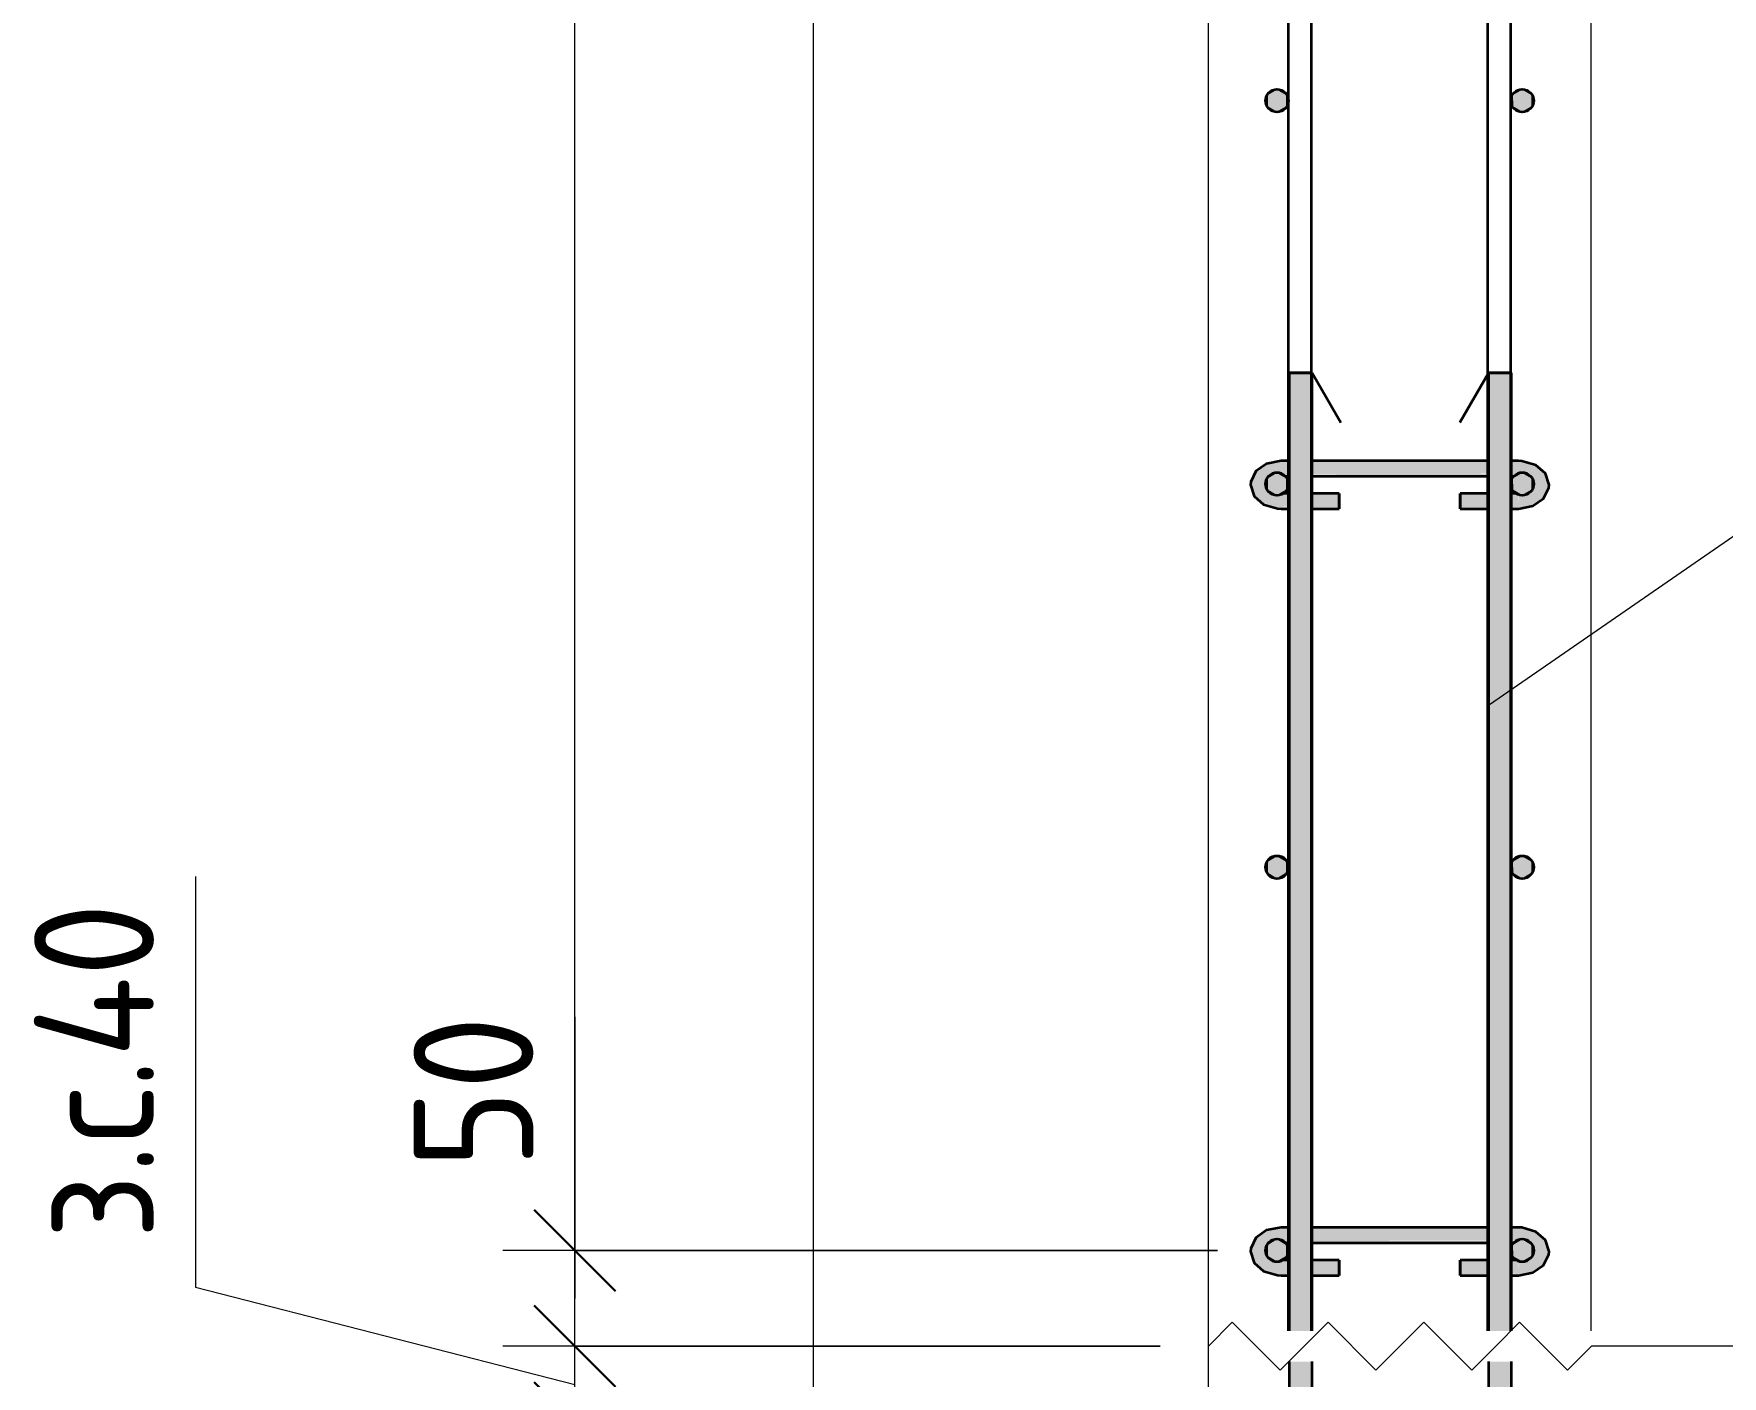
# Model space of a CAD drawing. Header units: millimetres. Extents: x -42469 to 17648, y -5898 to 81170.
# Drawn here: x 2598 to 3479, y -2966 to -2265 of the extents above; entities that cross this region are included whole.
import ezdxf

# ---------------------------------------------------------------- set-up
doc = ezdxf.new("R2010")
doc.units = ezdxf.units.MM
for name, color, linetype, lineweight in [('AA_Dim', 7, 'Continuous', 9), ('AA_Dim-25', 7, 'Continuous', 9), ('AA_Oformlenie', 7, 'Continuous', 9), ('AA_Vinoska', 7, 'Continuous', 9), ('AF_Stena_Опалубка', 253, 'Continuous', 18), ('KR_Armatura', 7, 'Continuous', 20), ('KR_Armatura_Tonkie', 7, 'Continuous', 20), ('KR_Fundament', 7, 'Continuous', 18)]:
    doc.layers.add(name, color=color, linetype=linetype, lineweight=lineweight)
doc.styles.add('ISOCPEUR_10', font='isocpeur.ttf', dxfattribs={"width": 0.9, "height": 62.5})
doc.dimstyles.new('00_Точн_3_знака__прозр__3', dxfattribs={"dimscale": 304.8, "dimtxt": 62.248823, "dimasz": 0.139436, "dimexe": 0.123031, "dimexo": 0.082021, "dimgap": 0.008202, "dimtad": 1, "dimdec": 3, "dimrnd": 0.001, "dimdsep": 46, "dimtxsty": 'ISOCPEUR_10', "dimblk1": 'OBLIQUE', "dimblk2": 'OBLIQUE', "dimsah": 1, "dimcen": 0.09, "dimdle": 0.123031, "dimazin": 0, "dimtfac": 1, "dimtdec": 4, "dimtix": 1, "dimtmove": 1, "dimatfit": 3, "dimfxl": 1, "dimtvp": 1, "dimtolj": 1, "dimtzin": 0, "dimlwd": 18, "dimlwe": 18, "dimarcsym": 2})
doc.dimstyles.new('00_Точн_3_знака__прозр__4', dxfattribs={"dimscale": 304.8, "dimtxt": 62.248823, "dimasz": 0.139436, "dimexe": 0.123031, "dimexo": 0.082021, "dimgap": 0.008202, "dimtad": 1, "dimdec": 3, "dimrnd": 0.001, "dimdsep": 46, "dimtxsty": 'ISOCPEUR_10', "dimblk1": 'OBLIQUE', "dimblk2": 'OBLIQUE', "dimsah": 1, "dimcen": 0.09, "dimdle": 0.123031, "dimazin": 0, "dimtfac": 1, "dimtdec": 4, "dimtix": 1, "dimtmove": 0, "dimatfit": 3, "dimfxl": 1, "dimtvp": 1, "dimtolj": 1, "dimtzin": 0, "dimlwd": 18, "dimlwe": 18, "dimarcsym": 2})

# ---------------------------------------------------------------- blocks, each defined once
blk = doc.blocks.new('261_Шпилька массив _НесАрм_РабПлоск_ - 8 А240-4153581-1-1 Армирование')
at = {"layer": 'KR_Armatura_Tonkie', "lineweight": 35}
for points in [[(34968.04, -2511.81), (34968.04, -2505.54), (34966.68, -2505.89), (34965.87, -2506), (34964.32, -2505.8), (34962.09, -2504.59), (34960.99, -2503.4), (34960.52, -2502.63), (34959.94, -2500.49), (34959.99, -2499.13), (34960.4, -2497.67), (34961.11, -2496.44), (34961.9, -2495.55), (34963.33, -2494.62), (34964.98, -2494.12), (34966.77, -2494.12), (34968.04, -2494.01), (34968.04, -2488.01), (34961.97, -2488.95), (34959.18, -2490.34), (34955.54, -2493.42), (34953.26, -2496.17), (34952.12, -2500.79), (34953.26, -2504.82), (34956.72, -2508.49), (34962.15, -2510.98), (34964.14, -2511.26)], [(35091.87, -2511.81), (35098, -2510.95), (35103.19, -2508.49), (35106.66, -2504.82), (35107.87, -2500.49), (35106.66, -2496.17), (35104.28, -2492.58), (35099.39, -2489.46), (35091.87, -2488.15), (35091.87, -2494.39), (35092.35, -2494.2), (35093.95, -2494.01), (35095.87, -2494.39), (35096.87, -2494.8), (35098.62, -2496.41), (35099.35, -2497.67), (35099.76, -2499.13), (35099.77, -2500.76), (35099.47, -2502.02), (35098.64, -2503.56), (35097.33, -2504.85), (35096.87, -2505.2), (35095.43, -2505.8), (35093.09, -2505.9), (35091.87, -2505.96), (35091.87, -2510.98)], [(34968.04, -2512.98), (34968.04, -2511.81), (34961.91, -2510.95), (34956.72, -2508.49), (34956.03, -2508.15), (34960.52, -2511.35), (34961.97, -2512.04), (34964.59, -2512.44)], [(35091.87, -2512.98), (35099.39, -2511.53), (35104.28, -2508.41), (35106.66, -2504.82), (35103.19, -2508.49), (35097.76, -2510.98), (35091.87, -2511.81), (35091.87, -2512.84)], [(34968.04, -2911.81), (34968.04, -2905.54), (34966.68, -2905.89), (34965.87, -2906), (34964.32, -2905.8), (34962.09, -2904.59), (34960.99, -2903.4), (34960.52, -2902.63), (34959.94, -2900.49), (34959.92, -2899.66), (34960.4, -2897.67), (34961.11, -2896.44), (34961.9, -2895.55), (34963.33, -2894.62), (34964.98, -2894.12), (34966.77, -2894.12), (34968.04, -2894.01), (34968.04, -2888.01), (34961.97, -2888.95), (34959.18, -2890.34), (34955.54, -2893.42), (34953.26, -2896.17), (34952.12, -2900.79), (34953.26, -2904.82), (34956.72, -2908.49), (34962.15, -2910.98), (34964.14, -2911.26)], [(35091.87, -2911.81), (35098, -2910.95), (35103.19, -2908.49), (35106.66, -2904.82), (35107.87, -2900.49), (35106.66, -2896.17), (35104.28, -2892.58), (35099.39, -2889.46), (35091.87, -2888.15), (35091.87, -2894.39), (35092.35, -2894.2), (35093.95, -2894.01), (35095.87, -2894.39), (35096.87, -2894.8), (35098.62, -2896.41), (35099.35, -2897.67), (35099.67, -2898.45), (35099.77, -2900.76), (35099.47, -2902.02), (35098.64, -2903.56), (35097.33, -2904.85), (35096.87, -2905.2), (35095.43, -2905.8), (35093.09, -2905.9), (35091.87, -2905.96), (35091.87, -2910.98)], [(34968.04, -2912.98), (34968.04, -2911.81), (34961.91, -2910.95), (34956.72, -2908.49), (34956.03, -2908.15), (34960.52, -2911.35), (34961.97, -2912.04), (34967.4, -2912.88)], [(35091.87, -2912.98), (35099.39, -2911.53), (35104.28, -2908.41), (35106.66, -2904.82), (35103.19, -2908.49), (35097.76, -2910.98), (35091.87, -2911.81), (35091.87, -2912.88)]]:
    blk.add_hatch(color=256, dxfattribs=at).paths.add_polyline_path(points)
h = blk.add_hatch(color=256, dxfattribs=at)
h.paths.add_polyline_path([(34970.12, -2494.84), (34972.27, -2494.8), (34972.27, -2488.01), (34968.04, -2488.15), (34968.04, -2494.46), (34969.41, -2494.84)])
h.paths.add_polyline_path([(34997.69, -2494.84), (35076.27, -2494.73), (35076.27, -2488.01), (34984.27, -2488.2), (34984.27, -2494.84)])
h.paths.add_polyline_path([(35088.27, -2494.84), (35091.13, -2494.7), (35091.87, -2494.2), (35091.87, -2488.01), (35088.27, -2488.15), (35088.27, -2494.81)])
h = blk.add_hatch(color=256, dxfattribs=at)
h.paths.add_polyline_path([(35043.27, -2496.01), (35076.27, -2495.82), (35076.27, -2494.84), (34984.27, -2494.92), (34984.27, -2496.01), (34997.69, -2496.01)])
h.paths.add_polyline_path([(35089.44, -2496.01), (35090.01, -2495.46), (35090.61, -2494.84), (35088.27, -2494.84), (35088.27, -2496.01), (35089.3, -2496.01)])
h.paths.add_polyline_path([(34972.27, -2496.01), (34972.27, -2494.84), (34968.92, -2494.84), (34970.31, -2496.01), (34971.87, -2496.01)])
h = blk.add_hatch(color=256, dxfattribs=at)
h.paths.add_polyline_path([(34968.04, -2511.81), (34972.27, -2511.69), (34972.27, -2504.98), (34968.87, -2505.2), (34968.04, -2505.8), (34968.04, -2510.98)])
h.paths.add_polyline_path([(34984.27, -2511.81), (34998.34, -2511.81), (34998.34, -2504.98), (34984.27, -2505.12), (34984.27, -2511.36)])
h = blk.add_hatch(color=256, dxfattribs=at)
h.paths.add_polyline_path([(34997.69, -2512.98), (34998.34, -2512.84), (34998.34, -2511.81), (34984.27, -2511.81), (34984.27, -2512.98)])
h.paths.add_polyline_path([(34968.04, -2512.98), (34972.27, -2512.79), (34972.27, -2511.81), (34968.04, -2511.81), (34968.04, -2512.84)])
h = blk.add_hatch(color=256, dxfattribs=at)
h.paths.add_polyline_path([(35076.27, -2511.81), (35076.27, -2504.98), (35061.57, -2505.12), (35061.57, -2511.81), (35075.87, -2511.81)])
h.paths.add_polyline_path([(35088.84, -2511.81), (35091.87, -2511.81), (35091.65, -2505.52), (35089.63, -2504.98), (35088.27, -2505.2), (35088.27, -2511.81)])
h = blk.add_hatch(color=256, dxfattribs=at)
h.paths.add_polyline_path([(35088.84, -2512.98), (35091.87, -2512.84), (35091.87, -2511.81), (35088.27, -2511.88), (35088.27, -2512.98)])
h.paths.add_polyline_path([(35066.05, -2512.98), (35076.27, -2512.84), (35076.27, -2511.81), (35061.57, -2511.81), (35061.57, -2512.98)])
h = blk.add_hatch(color=256, dxfattribs=at)
h.paths.add_polyline_path([(34972.27, -2894.84), (34972.27, -2888.01), (34968.04, -2888.15), (34968.04, -2894.46), (34969.41, -2894.84), (34971.87, -2894.84)])
h.paths.add_polyline_path([(34997.69, -2894.84), (35076.27, -2894.73), (35076.27, -2888.01), (34984.27, -2888.2), (34984.27, -2894.84)])
h.paths.add_polyline_path([(35088.27, -2894.84), (35091.13, -2894.7), (35091.87, -2894.2), (35091.87, -2888.01), (35088.27, -2888.15), (35088.27, -2894.81)])
h = blk.add_hatch(color=256, dxfattribs=at)
h.paths.add_polyline_path([(35089.44, -2896.01), (35090.01, -2895.46), (35090.61, -2894.84), (35088.27, -2894.84), (35088.27, -2896.01), (35089.3, -2896.01)])
h.paths.add_polyline_path([(34972.27, -2896.01), (34972.27, -2894.84), (34968.92, -2894.84), (34970.31, -2896.01), (34971.87, -2896.01)])
h.paths.add_polyline_path([(34984.27, -2896.01), (35076.27, -2895.82), (35076.27, -2894.84), (34984.27, -2894.92), (34984.27, -2895.89)])
h = blk.add_hatch(color=256, dxfattribs=at)
h.paths.add_polyline_path([(34984.27, -2911.81), (34998.34, -2911.81), (34998.34, -2904.98), (34984.27, -2905.12), (34984.27, -2911.36)])
h.paths.add_polyline_path([(34971.87, -2911.81), (34972.27, -2911.69), (34972.27, -2904.98), (34968.87, -2905.2), (34968.04, -2905.8), (34968.04, -2911.81)])
h = blk.add_hatch(color=256, dxfattribs=at)
h.paths.add_polyline_path([(35076.27, -2911.81), (35076.27, -2904.98), (35061.57, -2905.12), (35061.57, -2911.81), (35075.87, -2911.81)])
h.paths.add_polyline_path([(35088.84, -2911.81), (35091.87, -2911.81), (35091.65, -2905.52), (35089.63, -2904.98), (35088.27, -2905.2), (35088.27, -2911.81)])
h = blk.add_hatch(color=256, dxfattribs=at)
h.paths.add_polyline_path([(34997.69, -2912.98), (34998.34, -2912.84), (34998.34, -2911.81), (34984.27, -2911.81), (34984.27, -2912.98)])
h.paths.add_polyline_path([(34972.27, -2912.98), (34972.27, -2911.81), (34968.04, -2911.81), (34968.04, -2912.98), (34971.87, -2912.98)])
h = blk.add_hatch(color=256, dxfattribs=at)
h.paths.add_polyline_path([(35088.27, -2912.98), (35091.87, -2912.84), (35091.87, -2911.81), (35088.27, -2911.88), (35088.27, -2912.88)])
h.paths.add_polyline_path([(35066.05, -2912.98), (35076.27, -2912.84), (35076.27, -2911.81), (35061.57, -2911.81), (35061.57, -2912.98)])
for p, q in [((34971.87, -2488.01), (34968.04, -2488.01)), ((34972.27, -2488.01), (34971.87, -2488.01)), ((35075.87, -2488.01), (34984.26, -2488.01)), ((35076.27, -2488.01), (35075.87, -2488.01)), ((35091.87, -2488.01), (35088.26, -2488.01)), ((34970.31, -2496.01), (34971.87, -2496.01)), ((34971.87, -2496.01), (34972.27, -2496.01)), ((34984.25, -2496.01), (35075.87, -2496.01)), ((35075.87, -2496.01), (35076.27, -2496.01)), ((35088.25, -2496.01), (35089.49, -2496.01)), ((34971.87, -2504.98), (34969.16, -2504.98)), ((34972.27, -2504.98), (34971.87, -2504.98)), ((34998.34, -2504.98), (34984.25, -2504.98)), ((34998.34, -2504.98), (34998.34, -2511.81)), ((34998.34, -2506.15), (34998.34, -2505.12)), ((34998.34, -2512.84), (34998.34, -2506.15)), ((34998.34, -2511.81), (34998.34, -2512.98)), ((35075.87, -2504.98), (35061.57, -2504.98)), ((35061.57, -2511.81), (35061.57, -2504.98)), ((35061.57, -2505.12), (35061.57, -2506.15)), ((35061.57, -2506.15), (35061.57, -2512.84)), ((35061.57, -2512.98), (35061.57, -2511.81)), ((35076.27, -2504.98), (35075.87, -2504.98)), ((35090.59, -2504.98), (35088.25, -2504.98)), ((34968.04, -2512.98), (34971.87, -2512.98)), ((34971.87, -2512.98), (34972.27, -2512.98)), ((34984.25, -2512.98), (34998.34, -2512.98)), ((35061.57, -2512.98), (35075.87, -2512.98)), ((35075.87, -2512.98), (35076.27, -2512.98)), ((35088.25, -2512.98), (35091.87, -2512.98)), ((34971.87, -2888.01), (34968.04, -2888.01)), ((34972.27, -2888.01), (34971.87, -2888.01)), ((35075.87, -2888.01), (34984.27, -2888.01)), ((35076.27, -2888.01), (35075.87, -2888.01)), ((35091.87, -2888.01), (35088.27, -2888.01)), ((34970.31, -2896.01), (34971.87, -2896.01)), ((34971.87, -2896.01), (34972.27, -2896.01)), ((34984.27, -2896.01), (35075.87, -2896.01)), ((35075.87, -2896.01), (35076.27, -2896.01)), ((35088.27, -2896.01), (35089.49, -2896.01)), ((34971.87, -2904.98), (34969.16, -2904.98)), ((34972.27, -2904.98), (34971.87, -2904.98)), ((34998.34, -2904.98), (34984.27, -2904.98)), ((34998.34, -2904.98), (34998.34, -2911.81)), ((34998.34, -2906.15), (34998.34, -2905.12)), ((34998.34, -2912.84), (34998.34, -2906.15)), ((35075.87, -2904.98), (35061.57, -2904.98)), ((35061.57, -2911.81), (35061.57, -2904.98)), ((35061.57, -2905.12), (35061.57, -2906.15)), ((35061.57, -2906.15), (35061.57, -2912.84)), ((35076.27, -2904.98), (35075.87, -2904.98)), ((35090.59, -2904.98), (35088.27, -2904.98)), ((34968.04, -2912.98), (34971.87, -2912.98)), ((34971.87, -2912.98), (34972.27, -2912.98)), ((34984.27, -2912.98), (34998.34, -2912.98)), ((34998.34, -2911.81), (34998.34, -2912.98)), ((35061.57, -2912.98), (35061.57, -2911.81)), ((35061.57, -2912.98), (35075.87, -2912.98)), ((35075.87, -2912.98), (35076.27, -2912.98)), ((35088.27, -2912.98), (35091.87, -2912.98))]:
    blk.add_line(p, q, dxfattribs=at)
at = {"layer": 'KR_Armatura_Tonkie', "lineweight": 35, "flags": 128}
for points in [[(34968.04, -2488.01), (34960.46, -2489.47), (34954.85, -2493.37), (34952.16, -2498.93), (34952.04, -2500.49)], [(35107.87, -2500.49), (35106.02, -2494.61), (35101.01, -2490.21), (35093.74, -2488.09), (35091.87, -2488.01)], [(34952.04, -2500.49), (34953.89, -2506.38), (34958.9, -2510.78), (34966.17, -2512.9), (34968.04, -2512.98)], [(35091.87, -2512.98), (35099.46, -2511.52), (35105.06, -2507.62), (35107.75, -2502.06), (35107.87, -2500.49)], [(34968.04, -2888.01), (34960.46, -2889.47), (34954.85, -2893.37), (34952.16, -2898.93), (34952.04, -2900.49)], [(35107.87, -2900.49), (35106.02, -2894.61), (35101.01, -2890.21), (35093.74, -2888.09), (35091.87, -2888.01)], [(34952.04, -2900.49), (34953.89, -2906.38), (34958.9, -2910.78), (34966.17, -2912.9), (34968.04, -2912.98)], [(35091.87, -2912.98), (35099.46, -2911.52), (35105.06, -2907.62), (35107.75, -2902.06), (35107.87, -2900.49)]]:
    blk.add_lwpolyline(points, dxfattribs=at)
blk = doc.blocks.new('350_Стержень П торец СК-СГ _НесАрм_РабПлоск_ - 350_Стержень П торец СК-СГ _НесАрм_РабПлоск_-4142405-1-1 Армирование')
at = {"layer": 'KR_Armatura_Tonkie', "lineweight": 35}
for points in [[(36965.87, -1106), (36967.43, -1105.8), (36968.87, -1105.2), (36970.12, -1104.24), (36971.07, -1103), (36971.67, -1101.55), (36971.87, -1100), (36971.67, -1098.45), (36971.07, -1097), (36970.12, -1095.76), (36968.87, -1094.8), (36967.43, -1094.2), (36965.87, -1094), (36964.32, -1094.2), (36962.87, -1094.8), (36961.63, -1095.76), (36960.68, -1097), (36960.08, -1098.45), (36959.87, -1100), (36960.08, -1101.55), (36960.68, -1103), (36961.63, -1104.24), (36962.87, -1105.2), (36964.32, -1105.8)], [(37093.87, -1106), (37095.43, -1105.8), (37096.87, -1105.2), (37098.12, -1104.24), (37099.07, -1103), (37099.67, -1101.55), (37099.87, -1100), (37099.67, -1098.45), (37099.07, -1097), (37098.12, -1095.76), (37096.87, -1094.8), (37095.43, -1094.2), (37093.87, -1094), (37092.32, -1094.2), (37090.87, -1094.8), (37089.63, -1095.76), (37088.68, -1097), (37088.08, -1098.45), (37087.87, -1100), (37088.08, -1101.55), (37088.68, -1103), (37089.63, -1104.24), (37090.87, -1105.2), (37092.32, -1105.8)]]:
    blk.add_hatch(color=256, dxfattribs=at).paths.add_polyline_path(points)
at = {"layer": 'AA_Oformlenie'}
for centre, start, end in [((36965.87, -1100), 90, 270), ((36965.87, -1100), 270, 90), ((37093.87, -1100), 90, 270), ((37093.87, -1100), 270, 90)]:
    blk.add_arc(centre, 6, start, end, dxfattribs=at)
at = {"layer": 'KR_Armatura_Tonkie', "lineweight": 35}
for centre in [(36965.87, -1100), (37093.87, -1100)]:
    blk.add_circle(centre, 6, dxfattribs=at)
blk = doc.blocks.new('350_Стержень П торец СК-СГ _НесАрм_РабПлоск_ - 350_Стержень П торец СК-СГ _НесАрм_РабПлоск_-V13-1-1 Армирование')
at = {"layer": 'KR_Armatura_Tonkie', "lineweight": 35}
for points in [[(36965.87, -2506), (36967.43, -2505.8), (36968.87, -2505.2), (36970.12, -2504.24), (36971.07, -2503), (36971.67, -2501.55), (36971.76, -2499.13), (36971.67, -2498.45), (36971.07, -2497), (36970.12, -2495.76), (36968.87, -2494.8), (36967.43, -2494.2), (36965.87, -2494), (36964.32, -2494.2), (36962.87, -2494.8), (36961.63, -2495.76), (36960.68, -2497), (36959.99, -2499.13), (36959.87, -2500), (36960.08, -2501.55), (36960.68, -2503), (36961.63, -2504.24), (36962.87, -2505.2), (36964.32, -2505.8)], [(37093.87, -2506), (37095.43, -2505.8), (37096.87, -2505.2), (37098.12, -2504.24), (37099.07, -2503), (37099.67, -2501.55), (37099.76, -2499.13), (37099.67, -2498.45), (37099.07, -2497), (37098.12, -2495.76), (37096.87, -2494.8), (37095.43, -2494.2), (37093.87, -2494), (37092.32, -2494.2), (37090.87, -2494.8), (37089.63, -2495.76), (37088.68, -2497), (37087.99, -2499.13), (37087.87, -2500), (37088.08, -2501.55), (37088.68, -2503), (37089.63, -2504.24), (37090.87, -2505.2), (37092.32, -2505.8)]]:
    blk.add_hatch(color=256, dxfattribs=at).paths.add_polyline_path(points)
at = {"layer": 'AA_Oformlenie'}
for centre, start, end in [((36965.87, -2500), 90, 270), ((36965.87, -2500), 270, 90), ((37093.87, -2500), 90, 270), ((37093.87, -2500), 270, 90)]:
    blk.add_arc(centre, 6, start, end, dxfattribs=at)
at = {"layer": 'KR_Armatura_Tonkie', "lineweight": 35}
for centre in [(36965.87, -2500), (37093.87, -2500)]:
    blk.add_circle(centre, 6, dxfattribs=at)
blk = doc.blocks.new('265_Выпуск П одной длины _НесАрм_РабПлоск_ - В1 _d12_ t250-V18-1-1 Армирование')
at = {"layer": 'KR_Armatura_Tonkie', "lineweight": 35}
for p, q in [((34972.27, -2442), (34972.27, -2488.01)), ((34983.92, -2442), (34972.47, -2442)), ((34972.47, -2442), (34983.92, -2442)), ((34984.27, -2488.03), (34984.27, -2442)), ((34984.27, -2442), (34999.27, -2467.98)), ((35075.87, -2442.69), (35061.27, -2467.98)), ((35076.27, -2442), (35075.87, -2442.69)), ((35076.27, -2442), (35076.27, -2488.01)), ((35076.47, -2442), (35087.92, -2442)), ((35087.92, -2442), (35076.47, -2442)), ((35088.27, -2488.01), (35088.27, -2442)), ((34972.27, -2496.01), (34972.27, -2504.98)), ((34984.27, -2504.98), (34984.27, -2496.01)), ((35076.27, -2495.99), (35076.27, -2504.98)), ((35088.27, -2497.99), (35088.27, -2496.01)), ((35088.27, -2505), (35088.27, -2502.01)), ((34972.27, -2512.96), (34972.27, -2888.01)), ((34984.27, -2888.03), (34984.27, -2512.98)), ((35076.27, -2512.98), (35076.27, -2888.01)), ((35088.27, -2697.99), (35088.27, -2512.98)), ((35088.27, -2888.01), (35088.27, -2702.01)), ((34972.27, -2896.01), (34972.27, -2904.98)), ((34984.27, -2904.98), (34984.27, -2896.01)), ((35076.27, -2895.99), (35076.27, -2904.98)), ((35088.27, -2897.99), (35088.27, -2896.01)), ((35088.27, -2905), (35088.27, -2902.01)), ((34972.27, -2912.96), (34972.27, -2942)), ((34984.27, -2942), (34984.27, -2912.98)), ((35076.27, -2912.98), (35076.27, -2942)), ((35088.27, -2942), (35088.27, -2912.98)), ((34972.27, -2958), (34972.27, -3002)), ((34984.27, -3002), (34984.27, -2958)), ((35076.27, -2958), (35076.27, -3002)), ((35088.27, -3002), (35088.27, -2958)), ((34972.27, -3002), (34972.27, -3014)), ((34984.27, -3012.69), (34984.27, -3002)), ((34972.27, -3014), (34972.27, -3030.8)), ((35076.27, -3014), (35076.27, -3168)), ((35088.27, -3168), (35088.27, -3014)), ((34984.27, -3168), (34984.27, -3032.92)), ((35076.27, -3168), (35074.52, -3177.51)), ((34987.24, -3180.46), (34984.93, -3172.99)), ((35073.48, -3180.03), (35069.55, -3186.52)), ((34993.91, -3189.87), (34988, -3182.3)), ((35068.14, -3188.36), (35060.57, -3194.27)), ((35002.24, -3195.21), (34995.75, -3191.28)), ((35014.27, -3198), (35004.76, -3196.25)), ((35046.27, -3198), (35014.27, -3198)), ((35058.73, -3195.03), (35051.26, -3197.34)), ((35012.74, -3209.97), (35014.27, -3210)), ((35014.27, -3210), (35046.27, -3210))]:
    blk.add_line(p, q, dxfattribs=at)
at = {"layer": 'KR_Armatura_Tonkie', "lineweight": 35, "flags": 128}
for points in [[(35087.69, -3172.39), (35088.24, -3169.53), (35088.27, -3168)], [(35084.41, -3184.74), (35085.82, -3182.14), (35086.11, -3180.63)], [(35077.96, -3195.1), (35079.7, -3193.42), (35080.79, -3191.41)]]:
    blk.add_lwpolyline(points, dxfattribs=at)
blk = doc.blocks.new('265_Выпуск П одной длины _НесАрм_РабПлоск_ - В1 _d12_ t250-V19-1-1 Армирование')
at = {"layer": 'KR_Armatura_Tonkie', "lineweight": 35}
h = blk.add_hatch(color=256, dxfattribs=at)
h.paths.add_polyline_path([(34974.03, -3168), (34984.27, -3168), (34984.07, -2958), (34972.27, -2958), (34972.47, -3168), (34973.07, -3168)])
h.paths.add_polyline_path([(34972.27, -2942), (34984.27, -2942), (34984.07, -2442), (34972.27, -2442), (34972.27, -2927.66)])
h = blk.add_hatch(color=256, dxfattribs=at)
h.paths.add_polyline_path([(35082.27, -3168), (35088.27, -3168), (35088.07, -2958), (35076.27, -2958), (35076.47, -3168), (35080.72, -3168)])
h.paths.add_polyline_path([(35081.2, -2942), (35088.27, -2942), (35088.07, -2901.45), (35087.87, -2900), (35088.27, -2894.8), (35088.07, -2701.45), (35087.87, -2700), (35088.27, -2694.8), (35088.02, -2501.08), (35088.02, -2498.9), (35088.27, -2494.8), (35088.07, -2442), (35076.27, -2442), (35076.47, -2942), (35080.72, -2942)])
for points in [[(35014.27, -3210), (35014.27, -3198), (35006.51, -3196.98), (34998.83, -3193.64), (34993.06, -3189.21), (34988.16, -3182.7), (34985.28, -3175.66), (34984.07, -3168), (34972.27, -3168), (34973.7, -3178.87), (34977.9, -3189), (34984.96, -3198), (34993.27, -3204.37), (35003.4, -3208.57), (35009.29, -3209.34)], [(35046.27, -3210), (35057.5, -3208.42), (35067.54, -3204.17), (35075.97, -3197.7), (35082.64, -3189), (35086.84, -3178.87), (35088.07, -3168), (35076.27, -3168), (35075.25, -3175.76), (35072.12, -3183.16), (35067.48, -3189.21), (35060.97, -3194.11), (35053.93, -3196.99), (35046.27, -3198.2), (35046.27, -3209.8)], [(35043.27, -3210), (35046.27, -3209.8), (35046.27, -3198), (35014.27, -3198.2), (35014.27, -3210), (35020.48, -3210)]]:
    blk.add_hatch(color=256, dxfattribs=at).paths.add_polyline_path(points)
for p, q in [((34972.27, -2442), (34972.27, -2942)), ((34972.27, -2442), (34983.92, -2442)), ((34983.92, -2442), (34972.47, -2442)), ((34984.07, -2442), (34984.27, -2442)), ((34984.27, -2942), (34984.27, -2442)), ((34984.27, -2442), (34999.27, -2467.98)), ((35075.87, -2442.69), (35061.27, -2467.98)), ((35076.27, -2442), (35075.87, -2442.69)), ((35076.27, -2442), (35076.27, -2942)), ((35076.27, -2442), (35087.92, -2442)), ((35087.92, -2442), (35076.47, -2442)), ((35088.07, -2442), (35088.27, -2442)), ((35088.27, -2497.99), (35088.27, -2442)), ((35088.27, -2697.99), (35088.27, -2502.01)), ((35088.27, -2897.99), (35088.27, -2702.01)), ((35088.27, -2942), (35088.27, -2902.01)), ((34972.27, -2958), (34972.27, -3002)), ((34984.27, -3002), (34984.27, -2958)), ((35076.27, -2958), (35076.27, -3002)), ((35088.27, -3002), (35088.27, -2958)), ((34972.27, -3002), (34972.27, -3014)), ((34984.27, -3014), (34984.27, -3002)), ((35076.27, -3002), (35076.27, -3014)), ((35088.27, -3014), (35088.27, -3002)), ((34972.27, -3014), (34972.27, -3168)), ((34984.27, -3168), (34984.27, -3014)), ((35076.27, -3014), (35076.27, -3168)), ((35088.27, -3168), (35088.27, -3014)), ((35046.27, -3198), (35014.27, -3198)), ((35014.27, -3210), (35046.27, -3210))]:
    blk.add_line(p, q, dxfattribs=at)
at = {"layer": 'KR_Armatura_Tonkie', "lineweight": 35, "flags": 128}
for points in [[(34972.27, -3168), (34974.23, -3180.69), (34979.94, -3192.19), (34985.54, -3198)], [(35014.27, -3198), (35003.61, -3196.04), (34994.35, -3190.43), (34987.68, -3181.89), (34984.48, -3171.54), (34984.27, -3168)], [(35076.27, -3168), (35074.31, -3178.66), (35068.7, -3187.92), (35060.16, -3194.59), (35049.81, -3197.79), (35046.27, -3198)], [(35074.95, -3198), (35079.7, -3193.42), (35085.82, -3182.14), (35088.24, -3169.53), (35088.27, -3168)], [(34985.54, -3198), (34988.85, -3201.43), (35000.13, -3207.55), (35012.74, -3209.97), (35014.27, -3210)], [(35046.27, -3210), (35058.96, -3208.04), (35070.46, -3202.33), (35074.95, -3198)]]:
    blk.add_lwpolyline(points, dxfattribs=at)
blk = doc.blocks.new('011_Прямоугольник обрыва _ЭлУзла_ - 011_Прямоугольник обрыва _ЭлУзла_-4144281-1-1 Армирование')
at = {"layer": 'AA_Oformlenie'}
blk.add_line((34723.92, -3423.65), (34723.92, -1620.24), dxfattribs=at)
blk = doc.blocks.new('Последовательность узлов - 3мм масшт20 маскировка-V21-1-1 Армирование')
at = {"layer": 'AA_Oformlenie'}
for p, q in [((36929.87, 3050), (36942.37, 3062.5)), ((36967.37, 3037.5), (36942.37, 3062.5)), ((36979.87, 3050), (36992.37, 3062.5)), ((37017.37, 3037.5), (36992.37, 3062.5)), ((37029.87, 3050), (37042.37, 3062.5)), ((37067.37, 3037.5), (37042.37, 3062.5)), ((37079.87, 3050), (37092.37, 3062.5)), ((37117.37, 3037.5), (37092.37, 3062.5)), ((36979.87, 3050), (36967.37, 3037.5)), ((37029.87, 3050), (37017.37, 3037.5)), ((37079.87, 3050), (37067.37, 3037.5)), ((37129.87, 3050), (37117.37, 3037.5))]:
    blk.add_line(p, q, dxfattribs=at)
blk = doc.blocks.new('DIMBLOCK65-1-1 Армирование')
at = {"layer": 'AA_Dim-25', "lineweight": 18}
for p, q in [((2682.3, -2704.94), (2682.3, -2919.08)), ((2880.34, -2990), (2880.34, -2912.5)), ((2682.3, -2919.08), (2880.34, -2970)), ((3185.9, -2950), (2842.84, -2950)), ((2880.34, -2950), (3185.9, -2950)), ((3255.9, -2990), (2842.84, -2990)), ((2880.34, -2990), (3255.9, -2990))]:
    blk.add_line(p, q, dxfattribs=at)
at = {"layer": 'AA_Dim-25', "lineweight": 30}
for p, q in [((2880.34, -2950), (2859.09, -2928.75)), ((2880.34, -2950), (2901.59, -2971.25)), ((2880.34, -2990), (2859.09, -2968.75)), ((2880.34, -2990), (2901.59, -3011.25))]:
    blk.add_line(p, q, dxfattribs=at)
at = {"layer": 'AA_Dim-25', "color": 0, "lineweight": 18, "insert": (2598.15, -2894.08), "char_height": 62.5, "width": 226.9688, "attachment_point": 1, "rotation": 90, "line_spacing_factor": 1.149209, "style": 'ISOCPEUR_10'}
blk.add_mtext('з.с.40', dxfattribs=at)
blk = doc.blocks.new('_Oblique')
at = {"color": 0, "linetype": 'ByBlock', "lineweight": -2}
blk.add_line((-0.5, -0.5), (0.5, 0.5), dxfattribs=at)
blk = doc.blocks.new('DIMBLOCK66-1-1 Армирование')
at = {"layer": 'AA_Dim-25', "lineweight": 18}
for p, q in [((2880.34, -2778.06), (2880.34, -2882.07)), ((2880.34, -2882.07), (2880.34, -2925)), ((3215.9, -2900), (2842.84, -2900)), ((2880.34, -2987.5), (2880.34, -2900)), ((2880.34, -2900), (3215.9, -2900)), ((3185.9, -2950), (2842.84, -2950)), ((2880.34, -2950), (3185.9, -2950))]:
    blk.add_line(p, q, dxfattribs=at)
at = {"layer": 'AA_Dim-25', "lineweight": 30}
for p, q in [((2880.34, -2900), (2859.09, -2878.75)), ((2880.34, -2900), (2901.59, -2921.25)), ((2880.34, -2950), (2859.09, -2928.75)), ((2880.34, -2950), (2901.59, -2971.25))]:
    blk.add_line(p, q, dxfattribs=at)
at = {"layer": 'AA_Dim-25', "color": 0, "lineweight": 18, "insert": (2796.19, -2857.07), "char_height": 62.5, "width": 94.8097, "attachment_point": 1, "rotation": 90, "line_spacing_factor": 1.149209, "style": 'ISOCPEUR_10'}
blk.add_mtext('50', dxfattribs=at)
blk = doc.blocks.new('DIMBLOCK67-1-1 Армирование')
at = {"layer": 'AA_Dim-25', "lineweight": 30}
for p, q in [((2880.34, 300), (2859.09, 321.25)), ((2880.34, 300), (2901.59, 278.75)), ((2880.34, -2900), (2859.09, -2878.75)), ((2880.34, -2900), (2901.59, -2921.25))]:
    blk.add_line(p, q, dxfattribs=at)
at = {"layer": 'AA_Dim-25', "lineweight": 18}
for p, q in [((3215.9, 300), (2842.84, 300)), ((2880.34, -2900), (2880.34, 300)), ((2880.34, 300), (3215.9, 300)), ((3215.9, -2900), (2842.84, -2900)), ((2880.34, -2900), (3215.9, -2900))]:
    blk.add_line(p, q, dxfattribs=at)
at = {"layer": 'AA_Dim-25', "color": 0, "lineweight": 18, "insert": (2796.19, -1511.89), "char_height": 62.5, "width": 508.525, "attachment_point": 1, "rotation": 90, "line_spacing_factor": 1.149209, "style": 'ISOCPEUR_10'}
blk.add_mtext('200х16=3200', dxfattribs=at)

msp = doc.modelspace()

# ---------------------------------------------------------------- hatches: boundary and pattern name
at = {"layer": 'KR_Armatura'}
h = msp.add_hatch(color=256, dxfattribs=at)
edge = h.paths.add_edge_path()
edge.add_arc((3246.8973, -2300), 6, 0, 360)
for points in [[(3246.8973, -2306), (3252.0935, -2303), (3252.0935, -2297), (3246.8973, -2294), (3241.7012, -2297), (3241.7012, -2303)], [(3374.8973, -2306), (3380.0935, -2303), (3380.0935, -2297), (3374.8973, -2294), (3369.7012, -2297), (3369.8611, -2303.0923)], [(3246.8973, -2506), (3252.0935, -2503), (3252.0935, -2497), (3246.8973, -2494), (3241.7012, -2497), (3241.7012, -2503)], [(3374.8973, -2506), (3380.0935, -2503), (3380.0935, -2497), (3374.8973, -2494), (3369.7012, -2497), (3369.8611, -2503.0923)], [(3246.8973, -2706), (3252.0935, -2703), (3252.0935, -2697), (3246.8973, -2694), (3241.7012, -2697), (3241.7012, -2703)], [(3374.8973, -2706), (3380.0935, -2703), (3380.0935, -2697), (3374.8973, -2694), (3369.7012, -2697), (3369.8611, -2703.0923)], [(3246.8973, -2906), (3252.0935, -2903), (3252.0935, -2897), (3246.8973, -2894), (3241.7012, -2897), (3241.7012, -2903)], [(3374.8973, -2906), (3380.0935, -2903), (3380.0935, -2897), (3374.8973, -2894), (3369.7012, -2897), (3369.8611, -2903.0923)]]:
    msp.add_hatch(color=256, dxfattribs=at).paths.add_polyline_path(points)
h = msp.add_hatch(color=256, dxfattribs=at)
edge = h.paths.add_edge_path()
edge.add_arc((3374.8973, -2300), 6, 0, 360)
h = msp.add_hatch(color=256, dxfattribs=at)
edge = h.paths.add_edge_path()
edge.add_arc((3246.8973, -2500), 6, 0, 360)
h = msp.add_hatch(color=256, dxfattribs=at)
edge = h.paths.add_edge_path()
edge.add_arc((3374.8973, -2500), 6, 0, 360)
h = msp.add_hatch(color=256, dxfattribs=at)
edge = h.paths.add_edge_path()
edge.add_arc((3246.8973, -2700), 6, 0, 360)
h = msp.add_hatch(color=256, dxfattribs=at)
edge = h.paths.add_edge_path()
edge.add_arc((3374.8973, -2700), 6, 0, 360)
h = msp.add_hatch(color=256, dxfattribs=at)
edge = h.paths.add_edge_path()
edge.add_arc((3246.8973, -2900), 6, 0, 360)
h = msp.add_hatch(color=256, dxfattribs=at)
edge = h.paths.add_edge_path()
edge.add_arc((3374.8973, -2900), 6, 0, 360)

# ---------------------------------------------------------------- linework, layer by layer
at = {"layer": 'AA_Vinoska'}
msp.add_line((3357.8641, -2615.0606), (3497.1522, -2518.9264), dxfattribs=at)
at = {"layer": 'AF_Stena_Опалубка', "lineweight": 20}
for p, q in [((3210.8973, 350), (3210.8973, -2950)), ((3210.8973, 350), (3210.8973, -2950)), ((3410.8973, -2942), (3410.8973, 350)), ((3410.8973, -2942), (3410.8973, 350))]:
    msp.add_line(p, q, dxfattribs=at)
at = {"layer": 'KR_Armatura'}
for p, q in [((3246.8973, -2294), (3241.7012, -2297)), ((3241.7012, -2297), (3241.7012, -2303)), ((3252.0935, -2297), (3246.8973, -2294)), ((3252.0935, -2303), (3252.0935, -2297)), ((3374.8973, -2294), (3369.7012, -2297)), ((3369.7012, -2297), (3369.8611, -2303.0923)), ((3380.0935, -2297), (3374.8973, -2294)), ((3380.0935, -2303), (3380.0935, -2297)), ((3241.7012, -2303), (3246.8973, -2306)), ((3246.8973, -2306), (3252.0935, -2303)), ((3369.8611, -2303.0923), (3374.8973, -2306)), ((3374.8973, -2306), (3380.0935, -2303)), ((3246.8973, -2494), (3241.7012, -2497)), ((3252.0935, -2497), (3246.8973, -2494)), ((3374.8973, -2494), (3369.7012, -2497)), ((3380.0935, -2497), (3374.8973, -2494)), ((3241.7012, -2497), (3241.7012, -2503)), ((3241.7012, -2503), (3246.8973, -2506)), ((3246.8973, -2506), (3252.0935, -2503)), ((3252.0935, -2503), (3252.0935, -2497)), ((3369.7012, -2497), (3369.8611, -2503.0923)), ((3374.8973, -2506), (3380.0935, -2503)), ((3380.0935, -2503), (3380.0935, -2497)), ((3369.8611, -2503.0923), (3374.8973, -2506)), ((3246.8973, -2694), (3241.7012, -2697)), ((3252.0935, -2697), (3246.8973, -2694)), ((3374.8973, -2694), (3369.7012, -2697)), ((3380.0935, -2697), (3374.8973, -2694)), ((3241.7012, -2697), (3241.7012, -2703)), ((3241.7012, -2703), (3246.8973, -2706)), ((3246.8973, -2706), (3252.0935, -2703)), ((3252.0935, -2703), (3252.0935, -2697)), ((3369.7012, -2697), (3369.8611, -2703.0923)), ((3369.8611, -2703.0923), (3374.8973, -2706)), ((3374.8973, -2706), (3380.0935, -2703)), ((3380.0935, -2703), (3380.0935, -2697)), ((3246.8973, -2894), (3241.7012, -2897)), ((3241.7012, -2897), (3241.7012, -2903)), ((3252.0935, -2897), (3246.8973, -2894)), ((3252.0935, -2903), (3252.0935, -2897)), ((3374.8973, -2894), (3369.7012, -2897)), ((3369.7012, -2897), (3369.8611, -2903.0923)), ((3380.0935, -2897), (3374.8973, -2894)), ((3380.0935, -2903), (3380.0935, -2897)), ((3241.7012, -2903), (3246.8973, -2906)), ((3246.8973, -2906), (3252.0935, -2903)), ((3369.8611, -2903.0923), (3374.8973, -2906)), ((3374.8973, -2906), (3380.0935, -2903))]:
    msp.add_line(p, q, dxfattribs=at)
for centre in [(3246.8973, -2300), (3374.8973, -2300), (3246.8973, -2500), (3374.8973, -2500), (3246.8973, -2700), (3374.8973, -2700), (3246.8973, -2900), (3374.8973, -2900)]:
    msp.add_circle(centre, 6, dxfattribs=at)
at = {"layer": 'KR_Armatura_Tonkie', "lineweight": 35}
for p, q in [((3252.8973, -2942), (3252.8973, 320)), ((3264.8973, -2942), (3264.8973, 320)), ((3356.8973, -2942), (3356.8973, 320)), ((3368.8973, -2942), (3368.8973, 320))]:
    msp.add_line(p, q, dxfattribs=at)
at = {"layer": 'KR_Fundament', "lineweight": 20}
for p, q in [((3210.8973, -2950), (3210.8973, -3250)), ((5210.8973, -2950), (3411.0605, -2950))]:
    msp.add_line(p, q, dxfattribs=at)

# ---------------------------------------------------------------- block references
at = {"layer": 'AA_Oformlenie'}
for name, p in [('011_Прямоугольник обрыва _ЭлУзла_ - 011_Прямоугольник обрыва _ЭлУзла_-4144281-1-1 Армирование', (-31718.977, 0)), ('Последовательность узлов - 3мм масшт20 маскировка-V21-1-1 Армирование', (-33718.8138, -6000))]:
    msp.add_blockref(name, p, dxfattribs=at)
at = {"layer": 'KR_Armatura_Tonkie', "lineweight": 35}
for name, p in [('261_Шпилька массив _НесАрм_РабПлоск_ - 8 А240-4153581-1-1 Армирование', (-31718.977, 0)), ('350_Стержень П торец СК-СГ _НесАрм_РабПлоск_ - 350_Стержень П торец СК-СГ _НесАрм_РабПлоск_-4142405-1-1 Армирование', (-33718.977, -1200)), ('265_Выпуск П одной длины _НесАрм_РабПлоск_ - В1 _d12_ t250-V18-1-1 Армирование', (-31718.977, 0)), ('265_Выпуск П одной длины _НесАрм_РабПлоск_ - В1 _d12_ t250-V19-1-1 Армирование', (-31718.977, 0)), ('350_Стержень П торец СК-СГ _НесАрм_РабПлоск_ - 350_Стержень П торец СК-СГ _НесАрм_РабПлоск_-V13-1-1 Армирование', (-33718.977, 0)), ('350_Стержень П торец СК-СГ _НесАрм_РабПлоск_ - 350_Стержень П торец СК-СГ _НесАрм_РабПлоск_-4142405-1-1 Армирование', (-33718.977, -1600)), ('350_Стержень П торец СК-СГ _НесАрм_РабПлоск_ - 350_Стержень П торец СК-СГ _НесАрм_РабПлоск_-4142405-1-1 Армирование', (-33718.977, -1800))]:
    msp.add_blockref(name, p, dxfattribs=at)

# ---------------------------------------------------------------- dimensions: what is measured, and where the dimension line sits
at = {"layer": 'AA_Dim', "lineweight": 18}
dim = msp.add_linear_dim(base=(2880.3395, 300), p1=(3240.8973, -2900), p2=(3240.8973, 300), angle=90, dimstyle='00_Точн_3_знака__прозр__4', override={"dimpost": '200х16=<>', "dimfxl": 3200}, dxfattribs=at)
dim.commit()
dim.dimension.update_dxf_attribs({"geometry": 'DIMBLOCK67-1-1 Армирование', "text_midpoint": (2846.5895, -1300)})
for base, p1, p2, override, picture, middle in [((2880.3395, -2950), (3280.8973, -2990), (3210.8973, -2950), {"dimpost": 'з.с.<>', "dimfxl": 80.622577}, 'DIMBLOCK65-1-1 Армирование', (2639.8127, -2780.5997)), ((2880.3395, -2900), (3210.8973, -2950), (3240.8973, -2900), {"dimpost": '<>', "dimfxl": 58.309519}, 'DIMBLOCK66-1-1 Армирование', (2837.8527, -2809.6627))]:
    dim = msp.add_linear_dim(base=base, p1=p1, p2=p2, angle=90, dimstyle='00_Точн_3_знака__прозр__3', override=override, dxfattribs=at)
    dim.commit()
    dim.dimension.update_dxf_attribs({"geometry": picture, "text_midpoint": middle, "dimtype": 160, "text_rotation": 90})

doc.saveas('drawing.dxf')
